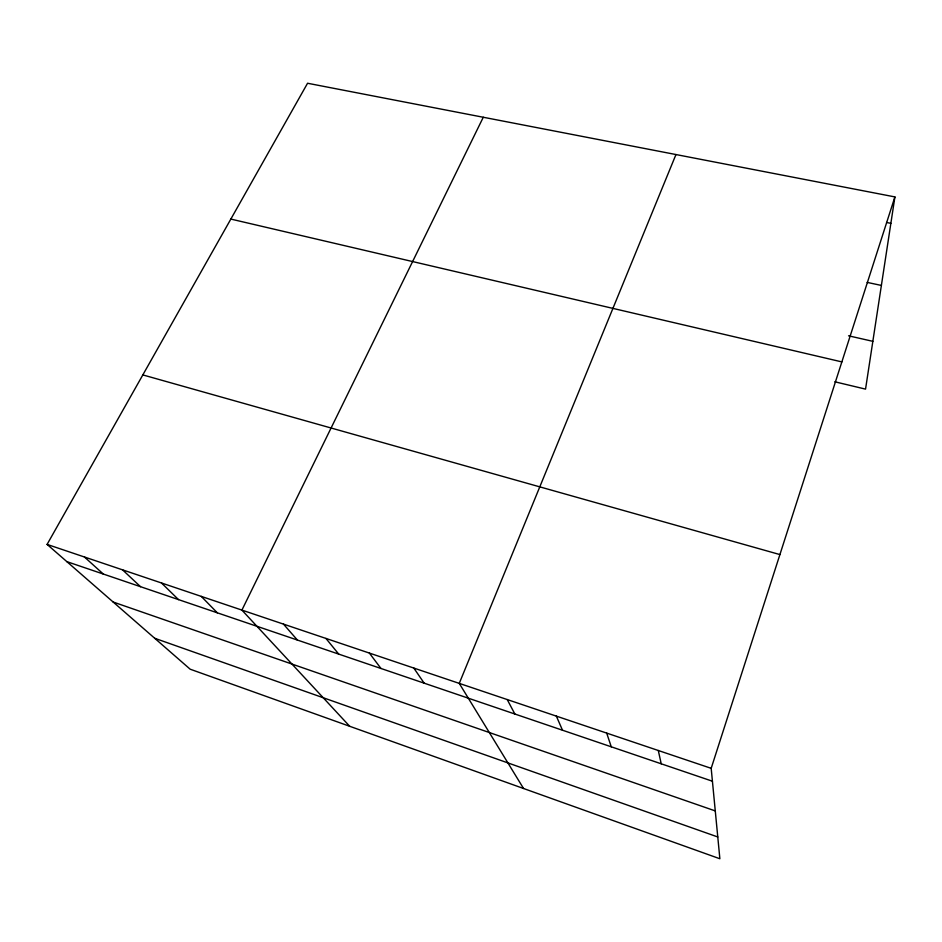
<?xml version="1.0" encoding="UTF-8"?>
<svg xmlns="http://www.w3.org/2000/svg" width="942" height="942" viewBox="0 0 942 942"><rect width="100%" height="100%" fill="white"/><g stroke="black" fill="none" stroke-linecap="round" stroke-linejoin="round"><path stroke-width="1.41" d="M894.9 196.913L711.186 768.331L719.865 858.751L190.166 669.197L47.1 544.405L307.563 83.249L894.9 196.913L865.545 389.117L834.836 381.793M675.956 154.547L459.26 683.386L523.552 788.501M483.281 117.255L241.906 610.098L349.682 726.27M886.575 222.477L890.861 223.336M867.135 282.388L881.382 285.438M848.542 335.799L872.845 341.334M230.849 219.074L841.854 361.905M142.831 374.916L779.917 554.579M47.1 544.405L711.186 768.331M66.835 561.632L712.423 781.212M113.146 602.02L715.284 810.921M154.712 638.276L717.78 836.967M84.427 556.993L103.302 574.031M122.542 569.851L140.523 586.689M161.482 582.98L178.521 599.618M201.258 596.392L217.308 612.806M283.46 624.11L297.389 640.042M325.932 638.429L338.731 654.113M369.37 653.077L380.98 668.479M413.809 668.055L424.159 683.162M507.22 699.553L514.862 714.012M556.345 716.12L562.504 730.215M606.683 733.1L611.276 746.818M658.281 750.491L661.237 763.809"/></g></svg>
